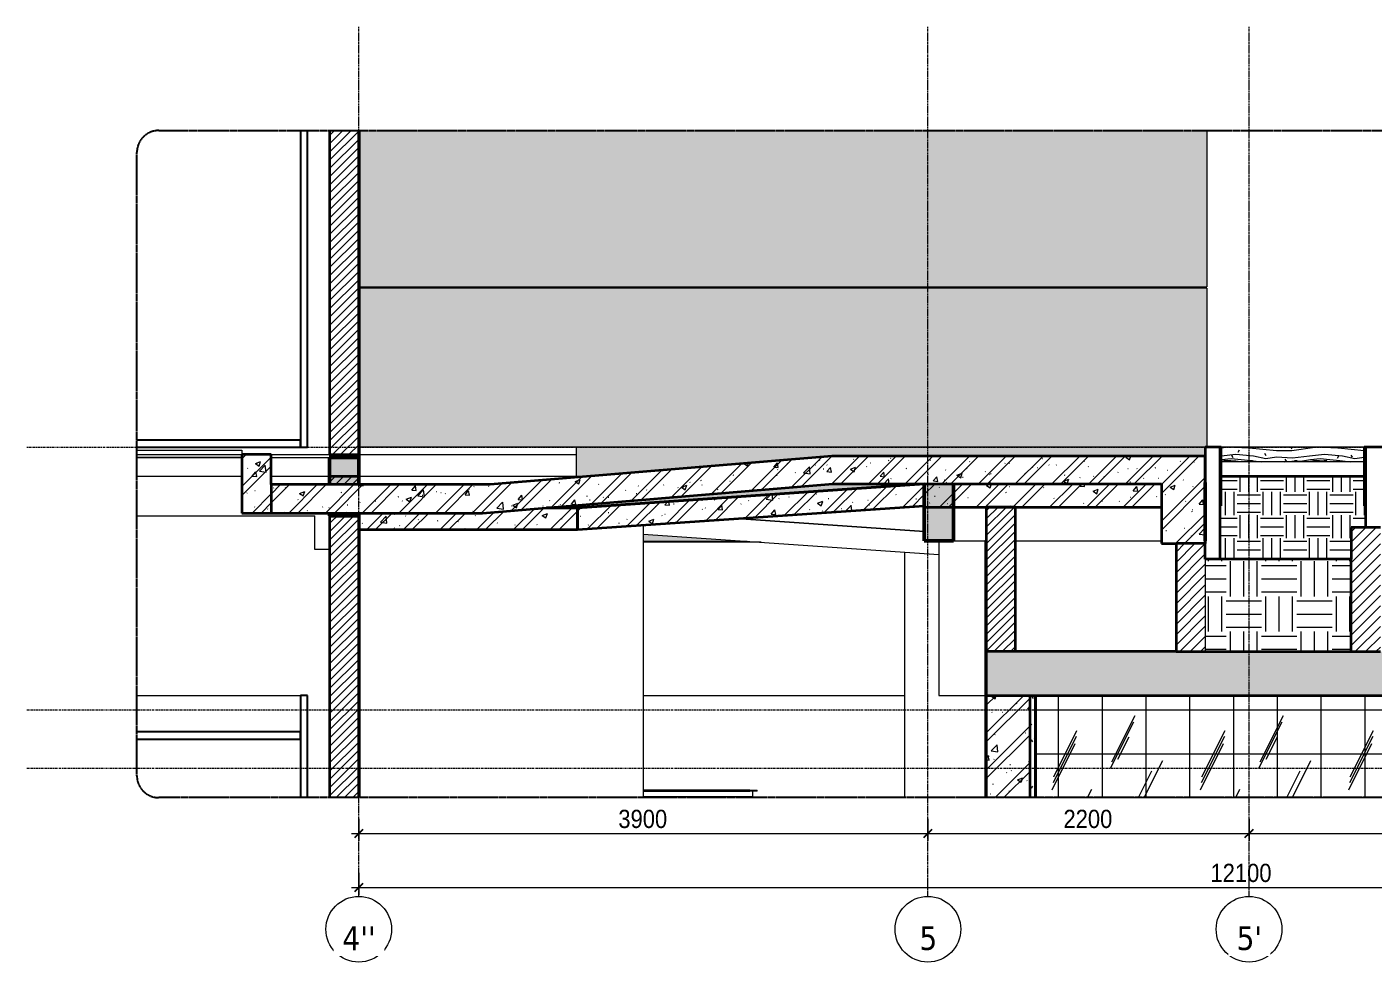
# Model space of a CAD drawing. Header units: millimetres. Extents: x 46404 to 154333, y -1327 to 55734.
# Drawn here: x 84655 to 93879, y -1327 to 5081 of the extents above; entities that cross this region are included whole.
import ezdxf

# ---------------------------------------------------------------- set-up
doc = ezdxf.new("R2010")
doc.units = ezdxf.units.MM
for name, pattern in [('Centre', [31.75, 6.35, -4.7625, 15.875, -4.7625]), ('Grid Line', [22.225, 12.7, -3.175, 3.175, -3.175]), ('Hidden', [7.14375, 4.7625, -2.38125])]:
    doc.linetypes.add(name, pattern=pattern)
for name, color, linetype, lineweight in [('0-2', 10, 'Continuous', 5), ('A-ANNO-DIMS', 211, 'Continuous', 9), ('A-ANNO-DIMS-50', 211, 'Continuous', 9), ('A-DETL-GENF', 92, 'Continuous', 18), ('A-DETL-GENF-1', 9, 'Continuous', 18), ('A-DETL-GENF-3', 92, 'Hidden', 25), ('A-DETL-MEDM', 33, 'Continuous', 35), ('A-DETL-THIN', 151, 'Continuous', 18), ('A-DOOR', 31, 'Continuous', 18), ('A-DOOR-1', 31, 'Continuous', 25), ('A-FLOR', 192, 'Continuous', 18), ('A-FLOR-1', 250, 'Continuous', 18), ('A-FLOR-FNSH-1', 7, 'Continuous', 35), ('A-FLOR-FNSH-2', 250, 'Continuous', 18), ('A-FLOR-LEVL-2', 51, 'Centre', 9), ('A-FLOR-PATT-1', 253, 'Continuous', 18), ('A-FLOR-PATT-2', 8, 'Continuous', 18), ('A-WALL', 113, 'Continuous', 18), ('A-WALL-2', 7, 'Continuous', 35), ('A-WALL-FNSH-1', 253, 'Continuous', 18), ('A-WALL-FNSH-2', 250, 'Continuous', 18), ('A-WALL-PATT-2', 111, 'Continuous', 18), ('A-WALL-PATT-3', 10, 'Continuous', 5), ('A-WALL-PATT-4', 254, 'Continuous', 5), ('A-WALL-PATT-5', 9, 'Continuous', 18), ('E-LITE-EQPM', 33, 'Continuous', 18), ('S-BEAM-1', 254, 'Continuous', 5), ('S-BEAM-2', 250, 'Continuous', 18), ('S-BEAM-3', 50, 'Continuous', 50), ('S-GRID-1', 1, 'Grid Line', 9), ('S-GRID-IDEN', 1, 'Continuous', 9)]:
    doc.layers.add(name, color=color, linetype=linetype, lineweight=lineweight)
doc.styles.add('Tahoma_B', font='tahomabd.ttf', dxfattribs={"height": 162.5})
doc.styles.add('UTM Avo', font='', dxfattribs={"width": 0.9, "height": 125})
doc.styles.get('UTM Avo').set_extended_font_data('UTM Avo')
doc.dimstyles.new('1_Dim_chi_tiet_2_5', dxfattribs={"dimscale": 304.8, "dimtxt": 124.912619, "dimasz": 0.19685, "dimexe": 0.164042, "dimexo": 0.0625, "dimgap": 0.016404, "dimtad": 1, "dimdec": 0, "dimrnd": 5, "dimzin": 0, "dimdsep": 46, "dimtxsty": 'UTM Avo', "dimblk1": 'OBLIQUE', "dimblk2": 'OBLIQUE', "dimsah": 1, "dimcen": 0.09, "dimdle": 0.164042, "dimazin": 0, "dimtfac": 1, "dimtdec": 4, "dimtix": 1, "dimtmove": 0, "dimatfit": 3, "dimfxl": 0.328084, "dimfxlon": 1, "dimtvp": 1, "dimtolj": 1, "dimtzin": 0, "dimarcsym": 2})
pattern_1 = [(50, (54553.86, 15725), (364.368, -31.8783), [38.1, -419.1]), (355, (54553.86, 15725), (-70.486, 382.113), [30.48, -335.28]), (100.451, (54584.22, 15722.34), (293.885, 350.233), [32.38, -356.18]), (46.184, (54553.86, 15826.6), (542.158, -84.086), [57.15, -628.65]), (96.636, (54599.04, 15819.6), (474.805, 494.855), [48.57, -534.27]), (351.184, (54553.86, 15826.6), (474.81, 494.85), [45.72, -502.92]), (21, (54604.66, 15801.2), (303.2285, -204.5305), [38.1, -419.1]), (326, (54604.66, 15801.2), (123.604, 368.376), [30.48, -335.28]), (71.451, (54629.93, 15784.16), (426.834, 163.843), [32.38, -356.18]), (37.5, (54553.86, 15725), (6.1766, 169.1102), [3.353, -327.863, 3.353, -337.007, -336.55]), (37.5, (54553.86, 15725), (6.1766, 169.1102), [-671.576, 3.353, -333.197]), (7.5, (54553.86, 15725), (133.6389, 200.3615), [3.353, -190.703, 3.353, -320.243, -128.27]), (7.5, (54553.86, 15725), (133.6389, 200.3615), [-517.652, 3.353, -124.917]), (327.5, (54440.58, 15725), (271.1818, -11.4584), [3.353, -123.647, 3.353, -392.887, -525.78]), (327.5, (54440.58, 15725), (271.1818, -11.4584), [-523.24, 3.353, -522.427]), (317.5, (54389.78, 15725), (296.2585, 50.853), [3.353, -161.747, 3.353, -259.791, -373.38]), (317.5, (54389.78, 15725), (296.2585, 50.853), [-428.244, 3.353, -370.027]), (45, (54553.86, 15725), (-125.7236, 125.7236), []), (45, (54553.86, 15915.5), (-125.7236, 125.7236), [])]
pattern_2 = [(45, (92629.897, 15725), (-28.28427, 28.28427), [])]
pattern_3 = [(0, (92629.897, 15725), (203.2, 50.8), [16.764, -135.636, 16.764, -135.636, -812.8]), (0, (92629.897, 15725), (203.2, 50.8), [-304.8, 16.764, -288.036, 16.764, -135.636, -355.6]), (0, (92629.897, 15725), (203.2, 50.8), [-762, 16.764, -84.836, 16.764, -237.236]), (120, (92706.097, 15750.4), (-145.59409, 150.57636), [16.764, -135.636, 16.764, -135.636, -812.8]), (120, (92706.097, 15750.4), (-145.59409, 150.57636), [-304.8, 16.764, -288.036, 16.764, -135.636, -355.6]), (120, (92706.097, 15750.4), (-145.59409, 150.57636), [-762, 16.764, -84.836, 16.764, -237.236]), (240, (92731.497, 15852), (-57.60591, -201.37636), [16.764, -135.636, 16.764, -135.636, -812.8]), (240, (92731.497, 15852), (-57.60591, -201.37636), [-304.8, 16.764, -288.036, 16.764, -135.636, -355.6]), (240, (92731.497, 15852), (-57.60591, -201.37636), [-762, 16.764, -84.836, 16.764, -237.236])]
pattern_4 = [(50, (92629.9, 15725), (364.368, -31.8783), [38.1, -419.1]), (355, (92629.9, 15725), (-70.486, 382.113), [30.48, -335.28]), (100.451, (92660.26, 15722.34), (293.885, 350.2334), [32.38, -356.18]), (46.184, (92629.9, 15826.6), (542.158, -84.086), [57.15, -628.65]), (96.636, (92675.1, 15819.6), (474.805, 494.855), [48.57, -534.27]), (351.184, (92629.9, 15826.6), (474.81, 494.85), [45.72, -502.92]), (21, (92680.7, 15801.2), (303.2285, -204.5305), [38.1, -419.1]), (326, (92680.7, 15801.2), (123.604, 368.376), [30.48, -335.28]), (71.451, (92705.97, 15784.16), (426.834, 163.843), [32.38, -356.18]), (37.5, (92629.9, 15725), (6.1766, 169.1102), [3.353, -327.863, 3.353, -337.007, -336.55]), (37.5, (92629.9, 15725), (6.1766, 169.1102), [-671.576, 3.353, -333.197]), (7.5, (92629.9, 15725), (133.6389, 200.3615), [3.353, -190.703, 3.353, -320.243, -128.27]), (7.5, (92629.9, 15725), (133.6389, 200.3615), [-517.652, 3.353, -124.917]), (327.5, (92516.61, 15725), (271.1818, -11.4584), [3.353, -123.647, 3.353, -392.887, -525.78]), (327.5, (92516.61, 15725), (271.1818, -11.4584), [-523.24, 3.353, -522.427]), (317.5, (92465.81, 15725), (296.2585, 50.853), [3.353, -161.747, 3.353, -259.791, -373.38]), (317.5, (92465.81, 15725), (296.2585, 50.853), [-428.244, 3.353, -370.027]), (45, (92629.9, 15725), (-125.7236, 125.7236), []), (45, (92629.9, 15915.5), (-125.7236, 125.7236), [])]

# ---------------------------------------------------------------- blocks, each defined once
blk = doc.blocks.new('NCV_TKTC_KET CAU_rvt-3-TKCS_RAMP NKT 1 - MẶT CẮT 1')
at = {"layer": 'A-FLOR-PATT-1'}
h = blk.add_hatch(dxfattribs=at)
h.set_pattern_fill('FP_8', color=256, style=0, pattern_type=2)
h.set_pattern_definition(pattern_1)
h.paths.add_polyline_path([(50352.5, 1636.5), (52727.6, 1800), (52727.6, 1950), (50352.5, 1786.5), (50352.5, 1750)])
h = blk.add_hatch(dxfattribs=at)
h.set_pattern_fill('FP_8', color=256, style=0, pattern_type=2)
h.set_pattern_definition(pattern_1)
h.paths.add_polyline_path([(50352.5, 1636.5), (52727.6, 1800), (52727.6, 1950), (50352.5, 1786.5), (50352.5, 1750)])
h = blk.add_hatch(dxfattribs=at)
h.set_pattern_fill('FP_8', color=256, style=0, pattern_type=2)
h.set_pattern_definition(pattern_1)
h.paths.add_polyline_path([(54352.6, 1790), (54352.6, 1950), (52727.6, 1950), (52727.6, 1790), (54273.3, 1790)])
h.paths.add_polyline_path([(54652.6, 1790), (54652.6, 1790), (54652.6, 1950)])
h = blk.add_hatch(dxfattribs=at)
h.set_pattern_fill('FP_8', color=256, style=0, pattern_type=2)
h.set_pattern_definition(pattern_1)
h.paths.add_polyline_path([(54352.6, 1790), (54352.6, 1950), (52727.6, 1950), (52727.6, 1790), (54273.3, 1790)])
h.paths.add_polyline_path([(54652.6, 1790), (54652.6, 1790), (54652.6, 1950)])
h = blk.add_hatch(dxfattribs=at)
h.set_pattern_fill('FP_8', color=256, style=0, pattern_type=2)
h.set_pattern_definition(pattern_1)
h.paths.add_polyline_path([(48852.5, 1636.5), (50352.5, 1636.5), (50352.5, 1786.5), (50139.9, 1786.5), (49701.7, 1750), (48852.5, 1750)])
h = blk.add_hatch(dxfattribs=at)
h.set_pattern_fill('FP_8', color=256, style=0, pattern_type=2)
h.set_pattern_definition(pattern_1)
h.paths.add_polyline_path([(48852.5, 1636.5), (50352.5, 1636.5), (50352.5, 1786.5), (50139.9, 1786.5), (49701.7, 1750), (48852.5, 1750)])
h = blk.add_hatch(dxfattribs=at)
h.set_pattern_fill('FP_8', color=256, style=0, pattern_type=2)
h.set_pattern_definition(pattern_1)
h.paths.add_polyline_path([(57252.6, 1020.1), (57255.1, 1020.1), (59152.5, 1178.3), (59152.5, 1180.8), (57252.6, 1050)])
h = blk.add_hatch(dxfattribs=at)
h.set_pattern_fill('FP_8', color=256, style=0, pattern_type=2)
h.set_pattern_definition(pattern_1)
h.paths.add_polyline_path([(57252.6, 1020.1), (57255.1, 1020.1), (59152.5, 1178.3), (59152.5, 1180.8), (57252.6, 1050)])
h = blk.add_hatch(dxfattribs=at)
h.set_pattern_fill('FP_8', color=256, style=0, pattern_type=2)
h.set_pattern_definition(pattern_1)
h.paths.add_polyline_path([(59152.5, 1178.2), (59160, 1178.3), (60452.5, 1178.3), (60452.5, 1180.8), (59152.5, 1180.8), (59152.5, 1178.3)])
h = blk.add_hatch(dxfattribs=at)
h.set_pattern_fill('FP_8', color=256, style=0, pattern_type=2)
h.set_pattern_definition(pattern_1)
h.paths.add_polyline_path([(59152.5, 1178.2), (59160, 1178.3), (60452.5, 1178.3), (60452.5, 1180.8), (59152.5, 1180.8), (59152.5, 1178.3)])
at = {"layer": 'S-BEAM-1'}
h = blk.add_hatch(color=256, dxfattribs=at)
h.paths.add_polyline_path([(48652.6, 1730), (48852.6, 1730), (48852.6, 1750), (48652.6, 1750)])
h.paths.add_polyline_path([(48852.6, 1945), (48852.6, 2130), (48652.6, 2130), (48652.6, 1945)])
blk.add_hatch(color=256, dxfattribs=at).paths.add_polyline_path([(52927.6, 1560), (52927.6, 1950), (52727.6, 1950), (52727.6, 1560)])
at = {"layer": 'A-FLOR-1'}
for p, q in [((48652.6, 2150), (48652.6, 2130)), ((48862.5, 2150), (50342.5, 2150)), ((52727.6, 1623), (51442.1, 1711.5)), ((50802.6, 1605.5), (52827.6, 1466.1))]:
    blk.add_line(p, q, dxfattribs=at)
at = {"layer": 'A-FLOR-FNSH-1'}
for p, q in [((52727.6, 1950), (50352.5, 1786.5)), ((52727.6, 1950), (52727.6, 1790)), ((52727.6, 1800), (52727.6, 1950)), ((54652.6, 1790), (54652.6, 1960)), ((50352.5, 1786.5), (50139.9, 1786.5)), ((50352.5, 1636.5), (52727.6, 1800)), ((50352.5, 1786.5), (50352.5, 1636.5)), ((50352.5, 1636.5), (50352.5, 1786.5)), ((52727.6, 1790), (54352.6, 1790)), ((48852.5, 1750), (48852.5, 1636.5)), ((48852.5, 1636.5), (50352.5, 1636.5)), ((59152.5, 1180.8), (57252.6, 1050)), ((59152.5, 1178.2), (59152.5, 1180.8)), ((60452.5, 1180.8), (59152.5, 1180.8)), ((59152.5, 1180.8), (59152.5, 1178.2)), ((60452.5, 1178.3), (60452.5, 1180.8)), ((57252.6, 1050), (57252.6, 1020.1))]:
    blk.add_line(p, q, dxfattribs=at)
at = {"layer": 'S-BEAM-2'}
for p, q in [((47332.6, 2130), (48052.6, 2130)), ((48252.6, 2130), (48652.6, 2130)), ((48652.6, 2100), (48652.6, 2130)), ((48652.6, 2000), (48652.6, 2100)), ((47332.6, 1730), (48552.6, 1730)), ((48552.6, 1500), (48552.6, 1730)), ((48652.6, 1500), (48552.6, 1500)), ((52927.6, 1560), (53142.6, 1560)), ((53352.6, 1560), (54352.6, 1560))]:
    blk.add_line(p, q, dxfattribs=at)
at = {"layer": 'S-BEAM-3'}
for p, q in [((48852.6, 2130), (48652.6, 2130)), ((48652.6, 2130), (48652.6, 1945)), ((48852.6, 1945), (48852.6, 2130)), ((52727.6, 1950), (52727.6, 1560)), ((52927.6, 1560), (52927.6, 1950)), ((54652.6, 1560), (54652.6, 1960)), ((48652.6, 1750), (48652.6, 1730)), ((48652.6, 1730), (48852.6, 1730)), ((48852.6, 1730), (48852.6, 1750)), ((52727.6, 1560), (52927.6, 1560))]:
    blk.add_line(p, q, dxfattribs=at)
blk = doc.blocks.new('Thang may HIEN - Dài x Rộng - 2000x2000-2402764-TKCS_RAMP NKT 1 - MẶT CẮT 1')
at = {"layer": 'A-DOOR'}
blk.add_line((47332.6, 500), (48452.6, 500), dxfattribs=at)
at = {"layer": 'A-DOOR-1'}
for p, q in [((48502.6, 500), (48452.6, 500)), ((48452.6, 500), (48452.6, -200)), ((48502.6, -200), (48502.6, 500)), ((48452.6, 250), (47332.6, 250)), ((47332.6, 200), (48452.6, 200)), ((48452.6, 200), (48452.6, 250))]:
    blk.add_line(p, q, dxfattribs=at)
blk = doc.blocks.new('Thang may HIEN - Dài x Rộng - 2000x2000-V30-TKCS_RAMP NKT 1 - MẶT CẮT 1')
at = {"layer": 'A-DOOR-1'}
for p, q in [((48452.6, 4370.8), (48452.6, 2200)), ((48502.6, 2200), (48502.6, 4370.8)), ((48452.6, 2250), (47332.6, 2250)), ((48452.6, 2200), (48452.6, 2250)), ((47332.6, 2200), (48452.6, 2200)), ((48452.6, 2200), (48502.6, 2200))]:
    blk.add_line(p, q, dxfattribs=at)
blk = doc.blocks.new('DEN LED BATTEN 1_2 40W - LC_02-ĐÈN LED BATTEN 1_2m_ P_40W_ ÁNH SÁNG TRẮNG 6000K_ LOẠI CHỐNG ẨM IP65_ LẮP ĐẶT NỔI_TREO TY-4601686-TKCS_RAMP NKT 1 - MẶT CẮT 1')
at = {"layer": 'E-LITE-EQPM'}
for p, q in [((51532.635618, -150), (50802.564287, -150)), ((50802.564287, -156.35), (51532.635618, -156.35)), ((51532.635618, -150), (51582.635618, -150)), ((51582.635618, -156.35), (51532.635618, -156.35)), ((51552.635618, -194.45), (51552.635618, -156.35)), ((51582.635618, -156.35), (51582.635618, -150)), ((51502.635618, -194.45), (50802.564287, -194.45)), ((51552.635618, -194.45), (51502.635618, -194.45))]:
    blk.add_line(p, q, dxfattribs=at)
blk = doc.blocks.new('BORDER VIEW - BORDER VIEW-2376637-TKCS_RAMP NKT 1 - MẶT CẮT 1')
at = {"layer": 'A-DETL-GENF-3'}
for p, q in [((47482.6, 4370.8), (61039.1, 4370.8)), ((47332.6, -50), (47332.6, 4220.8)), ((61189.1, 4220.8), (61189.1, -50)), ((61039.1, -200), (47482.6, -200))]:
    blk.add_line(p, q, dxfattribs=at)
for centre, start, end in [((47482.6, 4220.8), 90, 180), ((61039.1, 4220.8), 0, 90), ((47482.6, -50), 180, 270), ((61039.1, -50), 270, 0)]:
    blk.add_arc(centre, 150, start, end, dxfattribs=at)
blk = doc.blocks.new('Grid - M_Grid Head - Circle-353313-TKCS_RAMP NKT 1 - MẶT CẮT 1')
at = {"layer": 'S-GRID-IDEN'}
blk.add_circle((52752.6, -1102.1), 225, dxfattribs=at)
blk = doc.blocks.new('DIMBLOCK10-TKCS_RAMP NKT 1 - MẶT CẮT 1')
at = {"layer": 'A-ANNO-DIMS-50'}
for p, q in [((86928.6, -345.9), (86928.6, -495.9)), ((86928.6, -445.9), (86928.6, -345.9)), ((90828.6, -345.9), (90828.6, -495.9)), ((90828.6, -445.9), (90828.6, -345.9)), ((86878.6, -445.9), (90828.6, -445.9))]:
    blk.add_line(p, q, dxfattribs=at)
at = {"layer": 'A-ANNO-DIMS-50', "lineweight": 25}
for p, q in [((86928.6, -445.9), (86898.6, -475.9)), ((86928.6, -445.9), (86958.6, -415.9)), ((90828.6, -445.9), (90798.6, -475.9)), ((90828.6, -445.9), (90858.6, -415.9))]:
    blk.add_line(p, q, dxfattribs=at)
at = {"layer": 'A-ANNO-DIMS-50', "color": 0, "insert": (88707.4, -283.5), "char_height": 125, "width": 410.824, "attachment_point": 1, "line_spacing_factor": 1.110334, "style": 'UTM Avo'}
blk.add_mtext('3900', dxfattribs=at)
blk = doc.blocks.new('_Oblique')
at = {"color": 0, "linetype": 'ByBlock', "lineweight": -2}
blk.add_line((-0.5, -0.5), (0.5, 0.5), dxfattribs=at)
blk = doc.blocks.new('DIMBLOCK11-TKCS_RAMP NKT 1 - MẶT CẮT 1')
at = {"layer": 'A-ANNO-DIMS-50'}
for p, q in [((90828.6, -345.9), (90828.6, -495.9)), ((90828.6, -445.9), (90828.6, -345.9)), ((93028.6, -345.9), (93028.6, -495.9)), ((93028.6, -445.9), (93028.6, -345.9)), ((90828.6, -445.9), (93028.6, -445.9))]:
    blk.add_line(p, q, dxfattribs=at)
at = {"layer": 'A-ANNO-DIMS-50', "lineweight": 25}
for p, q in [((90828.6, -445.9), (90798.6, -475.9)), ((90828.6, -445.9), (90858.6, -415.9)), ((93028.6, -445.9), (92998.6, -475.9)), ((93028.6, -445.9), (93058.6, -415.9))]:
    blk.add_line(p, q, dxfattribs=at)
at = {"layer": 'A-ANNO-DIMS-50', "color": 0, "insert": (91757.4, -283.5), "char_height": 125, "width": 410.824, "attachment_point": 1, "line_spacing_factor": 1.110334, "style": 'UTM Avo'}
blk.add_mtext('2200', dxfattribs=at)
blk = doc.blocks.new('DIMBLOCK12-TKCS_RAMP NKT 1 - MẶT CẮT 1')
at = {"layer": 'A-ANNO-DIMS-50'}
for p, q in [((93028.6, -345.9), (93028.6, -495.9)), ((93028.6, -445.9), (93028.6, -345.9)), ((99028.6, -345.9), (99028.6, -495.9)), ((99028.6, -445.9), (99028.6, -345.9)), ((93028.6, -445.9), (99078.6, -445.9))]:
    blk.add_line(p, q, dxfattribs=at)
at = {"layer": 'A-ANNO-DIMS-50', "lineweight": 25}
for p, q in [((93028.6, -445.9), (92998.6, -475.9)), ((93028.6, -445.9), (93058.6, -415.9)), ((99028.6, -445.9), (98998.6, -475.9)), ((99028.6, -445.9), (99058.6, -415.9))]:
    blk.add_line(p, q, dxfattribs=at)
at = {"layer": 'A-ANNO-DIMS-50', "color": 0, "insert": (95857.4, -283.5), "char_height": 125, "width": 410.824, "attachment_point": 1, "line_spacing_factor": 1.110334, "style": 'UTM Avo'}
blk.add_mtext('6000', dxfattribs=at)
blk = doc.blocks.new('DIMBLOCK13-TKCS_RAMP NKT 1 - MẶT CẮT 1')
at = {"layer": 'A-ANNO-DIMS-50'}
for p, q in [((86928.6, -715.9), (86928.6, -865.9)), ((86928.6, -815.9), (86928.6, -715.9)), ((99028.6, -715.9), (99028.6, -865.9)), ((99028.6, -815.9), (99028.6, -715.9)), ((86878.6, -815.9), (99078.6, -815.9))]:
    blk.add_line(p, q, dxfattribs=at)
at = {"layer": 'A-ANNO-DIMS-50', "lineweight": 25}
for p, q in [((86928.6, -815.9), (86898.6, -845.9)), ((86928.6, -815.9), (86958.6, -785.9)), ((99028.6, -815.9), (98998.6, -845.9)), ((99028.6, -815.9), (99058.6, -785.9))]:
    blk.add_line(p, q, dxfattribs=at)
at = {"layer": 'A-ANNO-DIMS-50', "color": 0, "insert": (92764.6, -653.5), "char_height": 125, "width": 513.53, "attachment_point": 1, "line_spacing_factor": 1.110334, "style": 'UTM Avo'}
blk.add_mtext('12100', dxfattribs=at)

msp = doc.modelspace()

# ---------------------------------------------------------------- hatches: boundary and pattern name
at = {"layer": 'A-DETL-GENF-1'}
h = msp.add_hatch(dxfattribs=at)
h.set_pattern_fill('FP_8', color=256, style=0, pattern_type=2)
h.set_pattern_definition(pattern_4)
h.paths.add_polyline_path([(91228.7, -200), (91528.7, -200), (91528.7, 500), (91228.7, 500)])
h.paths.add_polyline_path([(86128.7, 1750), (86328.5, 1750), (86328.7, 2150), (86128.7, 2150), (86128.7, 2138.4)])
h = msp.add_hatch(dxfattribs=at)
h.set_pattern_fill('FP_8', color=256, style=0, pattern_type=2)
h.set_pattern_definition(pattern_4)
h.paths.add_polyline_path([(92728.6, 1540), (92728.6, 2140), (90169.8, 2140), (87829.8, 1945), (86328.5, 1945), (86328.5, 1750), (87777.8, 1750), (90177.8, 1950), (92428.6, 1950), (92428.6, 1540), (92528.6, 1540)])
h = msp.add_hatch(dxfattribs=at)
h.set_pattern_fill('FP_18', color=256, style=0, pattern_type=2)
h.set_pattern_definition([(45, (92629.897, 15725), (-35.35534, 35.35534), [])])
h.paths.add_polyline_path([(93928.7, 800), (93928.7, 1650), (93728.6, 1650), (93728.6, 800)])
h.paths.add_polyline_path([(92728.7, 800), (92728.7, 1540), (92528.6, 1540), (92528.6, 800)])
h = msp.add_hatch(dxfattribs=at)
h.set_pattern_fill('FP_19', color=256, style=0, pattern_type=2)
h.set_pattern_definition([(0, (92629.9, 15725), (241.935, 241.935), [241.935, -241.935]), (0, (92629.9, 15815.73), (241.935, 241.935), [241.935, -241.935]), (0, (92629.9, 15906.45), (241.935, 241.935), [241.935, -241.935]), (90, (92660.14, 15936.7), (-241.935, 241.935), [241.935, -241.935]), (90, (92750.86, 15936.7), (-241.935, 241.935), [241.935, -241.935]), (90, (92841.6, 15936.7), (-241.935, 241.935), [241.935, -241.935])])
h.paths.add_polyline_path([(92728.7, 800), (93728.6, 800), (93728.6, 1432.8), (92728.7, 1432.8), (92728.7, 948.6)])
h = msp.add_hatch(dxfattribs=at)
h.set_pattern_fill('FP_8', color=256, style=0, pattern_type=2)
h.set_pattern_definition(pattern_4)
h.paths.add_polyline_path([(91228.7, 500), (99265.2, 500), (99265.2, 800), (91228.7, 800)])
at = {"layer": 'A-FLOR-PATT-2'}
h = msp.add_hatch(dxfattribs=at)
h.set_pattern_fill('FP_10', color=256, style=0, pattern_type=2)
h.set_pattern_definition(pattern_3)
h.paths.add_polyline_path([(95328.6, 1050), (97228.5, 1180.8), (98528.5, 1180.8), (98528.5, 1230.8), (97228.5, 1230.8), (95328.6, 1100)])
h.paths.add_polyline_path([(88428.5, 1786.5), (90803.6, 1950), (90177.8, 1950), (88215.9, 1786.5)])
h = msp.add_hatch(dxfattribs=at)
h.set_pattern_fill('FP_13', color=256, style=0, pattern_type=2)
h.set_pattern_definition([(0, (92629.9, 15725), (158.75, 158.75), [158.75, -158.75]), (0, (92629.9, 15784.53), (158.75, 158.75), [158.75, -158.75]), (0, (92629.9, 15844.06), (158.75, 158.75), [158.75, -158.75]), (90, (92649.74, 15863.9), (-158.75, 158.75), [158.75, -158.75]), (90, (92709.27, 15863.9), (-158.75, 158.75), [158.75, -158.75]), (90, (92768.8, 15863.9), (-158.75, 158.75), [158.75, -158.75])])
h.paths.add_polyline_path([(93225.2, 1432.8), (93728.6, 1432.8), (93728.6, 1650), (93828.7, 1650), (93828.7, 2000), (92828.7, 2000), (92828.7, 1432.8)])
at = {"layer": 'A-WALL-PATT-2'}
h = msp.add_hatch(dxfattribs=at)
h.set_pattern_fill('FP_9', color=256, style=0, pattern_type=2)
h.set_pattern_definition(pattern_2)
h.paths.add_polyline_path([(86928.5, 2150), (86928.5, 4370.8), (86728.5, 4370.8), (86728.5, 2150)])
h = msp.add_hatch(dxfattribs=at)
h.set_pattern_fill('FP_10', color=256, style=0, pattern_type=2)
h.set_pattern_definition(pattern_3)
h.paths.add_polyline_path([(92838.7, 1800), (92838.7, 2200), (92828.7, 2200), (92828.7, 1800)])
h = msp.add_hatch(dxfattribs=at)
h.set_pattern_fill('FP_10', color=256, style=0, pattern_type=2)
h.set_pattern_definition(pattern_3)
h.paths.add_polyline_path([(93828.7, 1800), (93828.7, 2200), (93818.7, 2200), (93818.7, 1800)])
h = msp.add_hatch(dxfattribs=at)
h.set_pattern_fill('FP_9', color=256, style=0, pattern_type=2)
h.set_pattern_definition(pattern_2)
h.paths.add_polyline_path([(86728.6, -200), (86928.6, -200), (86928.6, 1750), (86728.6, 1750)])
h.paths.add_polyline_path([(86928.6, 1945), (86928.6, 2000), (86728.6, 2000), (86728.6, 1945)])
h = msp.add_hatch(dxfattribs=at)
h.set_pattern_fill('FP_9', color=256, style=0, pattern_type=2)
h.set_pattern_definition(pattern_2)
h.paths.add_polyline_path([(91428.7, 800), (91428.7, 1790), (91228.7, 1790), (91228.7, 800)])
h = msp.add_hatch(dxfattribs=at)
h.set_pattern_fill('FP_10', color=256, style=0, pattern_type=2)
h.set_pattern_definition(pattern_3)
h.paths.add_polyline_path([(91528.7, -200), (91558.7, -200), (91558.7, 500), (91528.7, 500)])
at = {"layer": 'A-WALL-PATT-3'}
h = msp.add_hatch(color=256, dxfattribs=at)
h.paths.add_polyline_path([(88846.1, 2200), (92728.7, 2200), (92728.7, 3290), (86938.5, 3290), (86938.5, 2200), (88428.5, 2200)])
h.paths.add_polyline_path([(92349.3, 3300), (92728.7, 3300), (92728.7, 4370.8), (86938.5, 4370.8), (86938.5, 3300), (88846.1, 3300)])
h = msp.add_hatch(color=256, dxfattribs=at)
h.paths.add_polyline_path([(92738.7, 2200), (92738.7, 3290), (92728.7, 3290), (92728.7, 2200)])
h.paths.add_polyline_path([(92738.7, 3300), (92738.7, 4370.8), (92728.7, 4370.8), (92728.7, 3300)])
for points in [[(86934.5, 3290), (86938.5, 3290), (86938.5, 3300), (86934.5, 3300)], [(86938.5, 3290), (92728.7, 3290), (92728.7, 3300), (86938.5, 3300)], [(92728.7, 3290), (92734.7, 3290), (92734.7, 3300), (92728.7, 3300)], [(88878.6, 1556.5), (89590.5, 1556.5), (88878.6, 1605.5)]]:
    msp.add_hatch(color=256, dxfattribs=at).paths.add_polyline_path(points)
at = {"layer": 'A-WALL-PATT-4'}
msp.add_hatch(color=256, dxfattribs=at).paths.add_polyline_path([(88489.8, 2000), (90169.8, 2140), (92728.6, 2140), (92728.6, 2200), (88418.5, 2200), (88418.5, 2000), (88428.5, 2000)])
at = {"layer": 'A-WALL-PATT-5'}
h = msp.add_hatch(dxfattribs=at)
h.set_pattern_fill('FP_16', color=256, style=0, pattern_type=2)
h.set_pattern_definition([(0, (92629.9, 15725), (406.4, 101.6), [16.764, -288.036, 16.764, -288.036, -1625.6]), (0, (92629.9, 15725), (406.4, 101.6), [-609.6, 16.764, -592.836, 16.764, -288.036, -711.2]), (0, (92629.9, 15725), (406.4, 101.6), [-1524, 16.764, -186.436, 16.764, -491.236]), (120, (92782.3, 15775.8), (-291.1882, 301.1527), [16.764, -288.036, 16.764, -288.036, -1625.6]), (120, (92782.3, 15775.8), (-291.1882, 301.1527), [-609.6, 16.764, -592.836, 16.764, -288.036, -711.2]), (120, (92782.3, 15775.8), (-291.1882, 301.1527), [-1524, 16.764, -186.436, 16.764, -491.236]), (240, (92833.1, 15979), (-115.2118, -402.7527), [16.764, -288.036, 16.764, -288.036, -1625.6]), (240, (92833.1, 15979), (-115.2118, -402.7527), [-609.6, 16.764, -592.836, 16.764, -288.036, -711.2]), (240, (92833.1, 15979), (-115.2118, -402.7527), [-1524, 16.764, -186.436, 16.764, -491.236])])
h.paths.add_polyline_path([(92838.7, 2100), (93818.7, 2100), (93818.7, 2200), (92838.7, 2200), (92838.7, 2138.4)])
h = msp.add_hatch(dxfattribs=at)
h.set_pattern_fill('FP_17', color=256, style=0, pattern_type=2)
h.set_pattern_definition([(349.695, (94012.65, 869.39), (3657.5982, -609.61), [68.155, -6747.38]), (0, (94079.7, 857.2), (609.6, 609.6), [67.06, -542.54]), (18.435, (94146.76, 857.2), (1219.2, 609.602), [57.83, -1869.89]), (172.875, (94201.625, 875.49), (4267.1994, -609.599), [49.15, -4865.604]), (174.806, (94152.857, 881.584), (6096.004, -609.5547), [67.333, -6665.92]), (194.036, (94085.8, 887.68), (-1828.802, -609.592), [75.4, -2438.04]), (9.462, (94061.42, 869.39), (3048.005, 609.5835), [37.08, -3670.97]), (353.66, (94097.99, 875.49), (-4876.8008, 609.5835), [55.2, -5464.96]), (185.711, (94152.857, 869.39), (-5486.3951, -609.6394), [61.264, -6065.14]), (168.69, (94091.9, 863.3), (2438.4, -609.603), [31.084, -3077.28]), (354.806, (93957.785, 863.296), (-6096.004, 609.5547), [67.333, -6665.92]), (348.69, (94024.84, 857.2), (-2438.4, 609.603), [62.17, -3046.194]), (0, (94085.8, 845), (609.6, 609.6), [73.15, -536.45]), (20.556, (94158.95, 845.01), (3048, 1219.197), [52.084, -5156.34]), (3.814, (94207.72, 863.296), (8534.40115, 609.5889), [91.643, -9072.654]), (354.806, (94299.16, 869.39), (-6096.004, 609.5547), [67.333, -6665.92]), (0, (94366.2, 863.3), (609.6, 609.6), [67.06, -542.54]), (5.194, (93823.673, 863.296), (6096.004, 609.5547), [67.333, -6665.92]), (354.806, (93890.73, 869.39), (-6096.004, 609.5547), [67.333, -6665.92]), (0, (93823.7, 875.5), (609.6, 609.6), [36.58, -573.02]), (5.194, (93860.25, 875.49), (6096.004, 609.5547), [67.333, -6665.92]), (0, (93927.3, 881.6), (609.6, 609.6), [60.96, -548.64]), (10.305, (93988.265, 881.584), (-3657.5982, -609.61), [68.155, -6747.38]), (5.194, (94055.32, 893.776), (6096.004, 609.5547), [67.333, -6665.92]), (354.806, (94122.377, 899.87), (-6096.004, 609.5547), [67.333, -6665.92]), (354.806, (94189.433, 893.776), (-6096.004, 609.5547), [67.333, -6665.92]), (351.87, (94256.49, 887.68), (-3657.6004, 609.593), [86.21, -4224.31]), (0, (94341.83, 875.5), (609.6, 609.6), [91.44, -518.16]), (347.471, (94317.45, 509.73), (3047.9989, -609.6108), [56.2, -5564.033]), (354.289, (94372.31, 497.536), (-5486.3951, 609.6394), [61.264, -6065.14]), (8.13, (94317.45, 509.73), (3657.6004, 609.593), [43.105, -4267.42]), (9.462, (94360.12, 515.82), (3048.005, 609.5835), [74.16, -3633.89]), (0, (93823.7, 528), (609.6, 609.6), [73.15, -536.45]), (350.538, (93896.82, 528.02), (-3048.005, 609.5835), [37.08, -3670.97]), (201.801, (93933.4, 521.92), (1828.8045, 609.587), [32.83, -3249.97]), (192.995, (93902.92, 509.73), (5486.3931, 1219.2375), [81.33, -8051.747]), (352.875, (94384.505, 509.73), (-4267.1994, 609.599), [49.15, -4865.604]), (7.125, (94384.505, 509.73), (4267.1994, 609.599), [49.15, -4865.604]), (0, (93823.7, 515.8), (609.6, 609.6), [48.77, -560.83]), (194.036, (93872.44, 515.82), (-1828.802, -609.592), [50.27, -2463.18]), (356.633, (93957.785, 534.112), (-9753.5944, 609.6919), [103.81, -10277.302]), (357.709, (94061.417, 528.016), (-14630.39665, 609.6991), [152.522, -15099.665]), (3.18, (94213.817, 521.92), (10363.1983, 609.6312), [109.897, -10879.823]), (9.462, (94323.54, 528.02), (3048.005, 609.5835), [111.24, -3596.81]), (10.305, (93823.673, 473.15), (-3657.5982, -609.61), [68.155, -6747.38]), (15.945, (93890.73, 485.34), (-2438.4042, -609.583), [88.76, -4349.196]), (0, (93976.1, 509.7), (609.6, 609.6), [79.25, -530.35]), (351.87, (94055.32, 509.73), (-3657.6004, 609.593), [86.21, -4224.31]), (3.576, (94140.665, 497.536), (9144.00297, 609.5468), [97.726, -9674.906]), (351.254, (94238.2, 503.63), (4267.201, -609.5878), [80.18, -7937.856]), (345.964, (94317.45, 491.44), (-1828.802, 609.592), [75.4, -2438.04]), (0, (94390.6, 473.15), (609.6, 609.6), [42.67, -566.93]), (174.806, (93957.785, 534.11), (6096.004, -609.5547), [134.665, -6598.587]), (355.236, (93823.673, 570.69), (-6705.5965, 609.6414), [146.81, -7193.745]), (0, (93970, 558.5), (609.6, 609.6), [140.21, -469.39]), (4.086, (94110.185, 558.496), (7924.795, 609.6527), [171.123, -8385.02]), (0, (94280.9, 570.7), (609.6, 609.6), [152.4, -457.2]), (7.125, (93823.67, 442.67), (4267.1994, 609.599), [147.443, -4767.31]), (6.34, (93969.98, 460.96), (4876.8008, 609.5835), [110.403, -5409.76]), (357.51, (94079.705, 473.152), (-13411.19697, 609.7044), [140.34, -13893.706]), (353.48, (94219.913, 467.056), (-15849.59217, 1828.85517), [214.749, -21260.135]), (3.013, (93823.673, 838.912), (10972.79715, 609.6408), [115.984, -11482.446]), (351.87, (93939.5, 845.01), (-3657.6004, 609.593), [129.316, -4181.21]), (357.614, (94067.513, 826.72), (-14020.79943, 609.6137), [146.43, -14496.664]), (10.62, (94213.817, 820.624), (-6705.59246, -1219.2397), [99.236, -9824.334]), (0, (94311.35, 838.9), (609.6, 609.6), [121.92, -487.68]), (356.82, (93823.673, 912.064), (-10363.1983, 609.6312), [109.897, -10879.823]), (6.009, (93933.4, 905.968), (-6095.999, -609.5992), [116.464, -11529.93]), (6.71, (94049.225, 918.16), (-5486.39734, -609.6157), [104.346, -10330.325]), (354.289, (94152.857, 930.35), (-5486.3951, 609.6394), [122.53, -6003.877]), (347.905, (94274.777, 918.16), (-5486.3949, 1219.22295), [87.28, -8640.862]), (9.462, (94360.12, 899.87), (3048.005, 609.5835), [74.16, -3633.89]), (3.814, (93823.673, 796.24), (8534.4012, 609.5889), [91.643, -9072.654]), (347.196, (93915.113, 802.336), (-7924.80896, 1828.76326), [137.532, -13615.67]), (0, (94049.2, 771.86), (609.6, 609.6), [152.4, -457.2]), (5.44, (94201.625, 771.856), (-6705.6025, -609.56085), [128.595, -12730.932]), (6.71, (94329.64, 784.048), (-5486.39734, -609.61573), [104.346, -10330.325]), (0, (93823.7, 954.74), (609.6, 609.6), [103.63, -505.97]), (8.13, (93927.305, 954.74), (3657.6004, 609.593), [172.42, -4138.1]), (357.614, (94097.993, 979.12), (-14020.79943, 609.6137), [146.43, -14496.664]), (354.472, (94244.297, 973.024), (12801.59101, -1219.3029), [189.859, -18796.025]), (6.843, (93823.673, 400), (-10363.19504, -1219.24128), [153.494, -15195.842]), (0, (93976.1, 418.3), (609.6, 609.6), [170.69, -438.91]), (356.348, (94146.761, 418.288), (-18897.60496, 1219.126665), [287.095, -28422.422]), (0, (93823.7, 613.36), (609.6, 609.6), [146.3, -463.3]), (4.764, (93969.977, 613.36), (6705.5965, 609.6414), [146.81, -7193.745]), (358.152, (94116.28, 625.552), (-18287.99624, 609.72412), [189.074, -18718.355]), (357.274, (94305.257, 619.456), (-12192.00424, 609.53415), [128.16, -12687.945]), (354.806, (93823.673, 710.896), (-6096.004, 609.5547), [134.665, -6598.587]), (0, (93957.8, 698.7), (609.6, 609.6), [195.07, -414.53]), (1.909, (94152.857, 698.704), (17678.40105, 609.55323), [182.982, -18115.176]), (3.576, (94335.737, 704.8), (9144.00297, 609.5468), [97.726, -9674.906])])
h.paths.add_polyline_path([(92838.7, 2100), (93818.7, 2100), (93818.7, 2200), (92838.7, 2200), (92838.7, 2138.4)])
h = msp.add_hatch(dxfattribs=at)
h.set_pattern_fill('FP_14', color=256, style=0, pattern_type=2)
h.set_pattern_definition([(63.435, (93823.4, 15794.56), (-0.0009, 1016), [354.975, -1916.87]), (63.435, (92807.4, 15794.56), (-0.0009, 1016), [354.975, -1916.87]), (63.435, (94309.77, 15990.84), (-0.0009, 1016), [354.975, -1916.87]), (63.435, (93293.77, 15990.84), (-0.0009, 1016), [354.975, -1916.87]), (63.435, (94236.16, 15921.56), (-0.0009, 1016), [354.975, -1916.87]), (63.435, (93220.16, 15921.56), (-0.0009, 1016), [354.975, -1916.87]), (63.435, (94161.1, 16318.4), (-0.0009, 1016), [172.535, -2099.31]), (63.435, (93145.1, 16318.4), (-0.0009, 1016), [172.535, -2099.31]), (63.435, (94112.04, 16256.97), (-0.0009, 1016), [354.975, -1916.87]), (63.435, (93096.04, 16256.97), (-0.0009, 1016), [354.975, -1916.87]), (63.435, (94120.7, 16301.06), (-0.0009, 1016), [354.975, -1916.87]), (63.435, (93104.7, 16301.06), (-0.0009, 1016), [354.975, -1916.87]), (63.435, (93710.8, 16107.63), (-0.0009, 1016), [354.975, -1916.87]), (63.435, (92694.8, 16107.63), (-0.0009, 1016), [354.975, -1916.87]), (63.435, (93719.46, 16159.6), (-0.0009, 1016), [354.975, -1916.87]), (63.435, (92703.46, 16159.6), (-0.0009, 1016), [354.975, -1916.87]), (63.435, (93721.8, 16197.06), (-0.0009, 1016), [354.975, -1916.87]), (63.435, (92705.8, 16197.06), (-0.0009, 1016), [354.975, -1916.87])])
h.paths.add_polyline_path([(98838.6, -200), (99115.2, -200), (99154, -194.9), (99190.2, -179.9), (99203.6, -169.6), (99203.6, 500), (91568.7, 500), (91568.7, -200), (98828.6, -200)])
h = msp.add_hatch(dxfattribs=at)
h.set_pattern_fill('FP_15', color=256, style=0, pattern_type=2)
h.set_pattern_definition([(0, (99223.6, -2000), (0, 300), []), (90, (99223.6, -2000), (-300, 2e-14), [])])
h.paths.add_polyline_path([(98838.6, -200), (99115.2, -200), (99154, -194.9), (99190.2, -179.9), (99203.6, -169.6), (99203.6, 500), (91568.7, 500), (91568.7, -200), (98828.6, -200)])

# ---------------------------------------------------------------- linework, layer by layer
at = {"layer": 'A-DETL-MEDM'}
for p, q in [((86328.7, 2150), (86128.7, 2150)), ((86128.7, 2150), (86128.7, 1750)), ((86328.7, 1945), (86328.7, 2150)), ((90169.8, 2140), (87829.8, 1945)), ((92728.6, 2140), (90169.8, 2140)), ((92728.6, 1540), (92728.6, 2140)), ((86328.5, 1945), (86328.5, 1750)), ((87829.8, 1945), (86328.5, 1945)), ((87777.8, 1750), (90177.8, 1950)), ((90177.8, 1950), (92428.6, 1950)), ((92428.6, 1950), (92428.6, 1540)), ((86128.7, 1750), (86328.5, 1750)), ((86328.5, 1750), (87777.8, 1750)), ((93928.7, 1650), (93728.6, 1650)), ((93728.6, 1650), (93728.6, 1432.8)), ((92428.6, 1540), (92528.6, 1540)), ((92728.7, 1540), (92528.6, 1540)), ((92528.6, 1540), (92528.6, 800)), ((92728.7, 1432.8), (92728.7, 1540)), ((93728.6, 1432.8), (92728.7, 1432.8)), ((93728.6, 800), (93728.6, 1432.8)), ((92528.6, 800), (91228.7, 800)), ((91228.7, 800), (91228.7, 500)), ((92528.6, 800), (92728.7, 800)), ((92728.7, 800), (93728.6, 800)), ((93728.6, 800), (93928.7, 800)), ((91228.7, 500), (91228.7, -200)), ((91228.7, 500), (99265.2, 500)), ((91528.7, -200), (91528.7, 500))]:
    msp.add_line(p, q, dxfattribs=at)
at = {"layer": 'A-DETL-THIN'}
msp.add_line((92728.7, 1432.8), (92728.7, 800), dxfattribs=at)
at = {"layer": 'A-FLOR'}
for p, q in [((85408.6, 2180), (86128.6, 2180)), ((86128.6, 2130), (85408.6, 2130)), ((86128.6, 2180), (86128.6, 2130))]:
    msp.add_line(p, q, dxfattribs=at)
at = {"layer": 'A-FLOR-FNSH-1'}
for p, q in [((88428.5, 1786.5), (90803.6, 1950)), ((92728.7, 1950), (92728.7, 2000)), ((93828.7, 2000), (92828.7, 2000)), ((88215.9, 1786.5), (88428.5, 1786.5))]:
    msp.add_line(p, q, dxfattribs=at)
at = {"layer": 'A-FLOR-FNSH-2'}
msp.add_line((93828.7, 2100), (92828.7, 2100), dxfattribs=at)
at = {"layer": 'A-FLOR-LEVL-2'}
for p, q in [((84655.2, 2200), (100205.5, 2200)), ((100205.5, 400), (84655.2, 400)), ((99570.5, 0), (84655.2, 0))]:
    msp.add_line(p, q, dxfattribs=at)
at = {"layer": 'A-WALL'}
for p, q in [((92738.7, 4370.8), (92738.7, 3300)), ((86938.5, 3300), (92738.7, 3300)), ((92738.7, 3290), (86938.5, 3290)), ((92734.7, 3300), (92734.7, 3290)), ((92738.7, 3290), (92738.7, 2200)), ((85408.6, 2150), (86128.7, 2150)), ((86328.7, 2150), (86728.5, 2150)), ((92728.7, 2200), (86938.5, 2200)), ((86938.5, 2150), (88418.5, 2150)), ((88418.5, 2200), (88418.5, 2000)), ((93818.7, 2200), (92838.7, 2200)), ((86128.7, 2000), (85408.6, 2000)), ((86728.6, 2000), (86328.7, 2000)), ((88489.8, 2000), (86938.7, 2000)), ((88878.6, 1667.5), (88878.6, -200)), ((89516.2, 1711.4), (90803.6, 1622.9)), ((88878.6, 1556.5), (89590.5, 1556.5)), ((89685.4, 1550), (88878.6, 1550)), ((90668.7, 1482.3), (90668.7, -200)), ((90903.6, 1560), (90903.6, 500)), ((88878.6, 500), (90668.7, 500)), ((90903.6, 500), (91218.7, 500)), ((91558.7, 500), (91558.7, -200))]:
    msp.add_line(p, q, dxfattribs=at)
at = {"layer": 'A-WALL-2'}
for p, q in [((86728.5, 4370.8), (86728.5, 2150)), ((86928.5, 2150), (86928.5, 4370.8)), ((86728.5, 2150), (86928.5, 2150)), ((92728.7, 2200), (92728.7, 1540)), ((92838.7, 2200), (92728.7, 2200)), ((92828.7, 2200), (92828.7, 1432.8)), ((92838.7, 1800), (92838.7, 2200)), ((93938.7, 2200), (93818.7, 2200)), ((93818.7, 2200), (93818.7, 1800)), ((93828.7, 1650), (93828.7, 2200)), ((86728.6, 2000), (86728.6, 1945)), ((86928.6, 2000), (86728.6, 2000)), ((86928.6, 1945), (86928.6, 2000)), ((91428.7, 1790), (91228.7, 1790)), ((91228.7, 1790), (91228.7, 800)), ((91428.7, 800), (91428.7, 1790)), ((92828.7, 1800), (92838.7, 1800)), ((93818.7, 1800), (93828.7, 1800)), ((86728.6, 1750), (86728.6, -200)), ((86928.6, -200), (86928.6, 1750)), ((91568.7, -200), (91568.7, 500))]:
    msp.add_line(p, q, dxfattribs=at)
at = {"layer": 'A-WALL-FNSH-1'}
for p, q in [((86938.5, 3300), (86938.5, 4370.8)), ((86934.5, 3290), (86934.5, 3300)), ((86934.5, 3300), (86938.5, 3300)), ((86938.5, 3290), (86934.5, 3290)), ((86938.5, 1945), (86938.5, 3290)), ((86938.5, 2200), (86928.5, 2200)), ((86928.5, 2150), (86928.5, 1945)), ((86928.5, 1750), (86928.5, 400)), ((86938.5, 1500), (86938.5, 1750)), ((86934.5, 1490), (86934.5, 1500)), ((86934.5, 1500), (86938.5, 1500)), ((86938.5, 1490), (86934.5, 1490)), ((86938.5, 400), (86938.5, 1490)), ((86928.5, 400), (86938.5, 400))]:
    msp.add_line(p, q, dxfattribs=at)
at = {"layer": 'A-WALL-FNSH-2'}
for p, q in [((86928.7, 2000), (86928.7, 1945)), ((86938.7, 2000), (86928.7, 2000)), ((86938.7, 1945), (86938.7, 2000)), ((86928.7, 1750), (86928.7, -200)), ((86938.7, -200), (86938.7, 1750)), ((91228.7, 1560), (91218.7, 1560)), ((91218.7, 1560), (91218.7, -200))]:
    msp.add_line(p, q, dxfattribs=at)
at = {"layer": 'S-GRID-1'}
for p, q in [((86928.6, 3830.7), (86928.6, 5080.7)), ((90828.6, 3830.7), (90828.6, 5080.7)), ((93028.6, 3830.7), (93028.6, 5080.7)), ((86928.6, 372.9), (86928.6, 3830.7)), ((90828.6, 372.9), (90828.6, 3830.7)), ((93028.6, 372.9), (93028.6, 3830.7)), ((86928.6, -877.1), (86928.6, 372.9)), ((90828.6, -877.1), (90828.6, 372.9)), ((93028.6, -877.1), (93028.6, 372.9))]:
    msp.add_line(p, q, dxfattribs=at)

# ---------------------------------------------------------------- block references
at = {"layer": '0-2'}
msp.add_blockref('NCV_TKTC_KET CAU_rvt-3-TKCS_RAMP NKT 1 - MẶT CẮT 1', (38076, 0), dxfattribs=at)
at = {"layer": 'A-DETL-GENF'}
msp.add_blockref('BORDER VIEW - BORDER VIEW-2376637-TKCS_RAMP NKT 1 - MẶT CẮT 1', (38076, 0), dxfattribs=at)
at = {"layer": 'A-DOOR'}
for name in ['Thang may HIEN - Dài x Rộng - 2000x2000-V30-TKCS_RAMP NKT 1 - MẶT CẮT 1', 'Thang may HIEN - Dài x Rộng - 2000x2000-2402764-TKCS_RAMP NKT 1 - MẶT CẮT 1']:
    msp.add_blockref(name, (38076, 0), dxfattribs=at)
at = {"layer": 'E-LITE-EQPM'}
msp.add_blockref('DEN LED BATTEN 1_2 40W - LC_02-ĐÈN LED BATTEN 1_2m_ P_40W_ ÁNH SÁNG TRẮNG 6000K_ LOẠI CHỐNG ẨM IP65_ LẮP ĐẶT NỔI_TREO TY-4601686-TKCS_RAMP NKT 1 - MẶT CẮT 1', (38076, 0), dxfattribs=at)
at = {"layer": 'S-GRID-IDEN'}
for p in [(34176, 0), (38076, 0), (40276, 0)]:
    msp.add_blockref('Grid - M_Grid Head - Circle-353313-TKCS_RAMP NKT 1 - MẶT CẮT 1', p, dxfattribs=at)

# ---------------------------------------------------------------- dimensions: what is measured, and where the dimension line sits
at = {"layer": 'A-ANNO-DIMS'}
for base, p1, p2, override, picture, middle in [((90828.6, -445.9), (86928.6, -345.9), (90828.6, -345.9), {"dimpost": '<>', "dimfxl": 3899.999999}, 'DIMBLOCK10-TKCS_RAMP NKT 1 - MẶT CẮT 1', (88878.6, -376.2)), ((93028.6, -445.9), (90828.6, -345.9), (93028.6, -345.9), {"dimpost": '<>', "dimfxl": 2200}, 'DIMBLOCK11-TKCS_RAMP NKT 1 - MẶT CẮT 1', (91928.6, -376.2)), ((99028.6, -445.9), (93028.6, -345.9), (99028.6, -345.9), {"dimpost": '<>', "dimfxl": 6000}, 'DIMBLOCK12-TKCS_RAMP NKT 1 - MẶT CẮT 1', (96028.6, -376.2)), ((99028.6, -815.9), (86928.6, -715.9), (99028.6, -715.9), {"dimpost": '<>', "dimfxl": 12099.999999}, 'DIMBLOCK13-TKCS_RAMP NKT 1 - MẶT CẮT 1', (92978.6, -746.2))]:
    dim = msp.add_linear_dim(base=base, p1=p1, p2=p2, dimstyle='1_Dim_chi_tiet_2_5', override=override, dxfattribs=at)
    dim.commit()
    dim.dimension.update_dxf_attribs({"geometry": picture, "text_midpoint": middle})

# ---------------------------------------------------------------- next in the draw order: texts
at = {"layer": 'S-GRID-IDEN', "char_height": 162.5, "attachment_point": 5, "line_spacing_factor": 0.996129, "style": 'Tahoma_B', "bg_fill": 3, "box_fill_scale": 1.25, "bg_fill_color": 256, "bg_fill_true_color": 13158600, "bg_fill_transparency": 0}
for s, insert, width in [("\\pt634.99962,1269.99925,1905.0005,2540.00013,3174.99975,3809.99937,4445.00062,5080.00025,5714.99987,6349.9995,6985.00075,7620.00037,8255,8889.99962,9524.99925,10160.0005,10795.00013,11429.99975,12064.99938,12700.00063,13335.00025,13969.99988,14604.9995,15240.00075,15875.00038,16510,17144.99963,17779.99925,18415.0005,19050.00013,19684.99975,20319.99938;4''", (86930.9, -1164.5), 264.5), ('\\pt634.99962,1269.99925,1905.0005,2540.00013,3174.99975,3809.99937,4445.00062,5080.00025,5714.99987,6349.9995,6985.00075,7620.00037,8255,8889.99962,9524.99925,10160.0005,10795.00013,11429.99975,12064.99938,12700.00063,13335.00025,13969.99988,14604.9995,15240.00075,15875.00038,16510,17144.99963,17779.99925,18415.0005,19050.00013,19684.99975,20319.99938;5', (90830.9, -1164.5), 145.5), ("\\pt634.99962,1269.99925,1905.0005,2540.00013,3174.99975,3809.99937,4445.00062,5080.00025,5714.99987,6349.9995,6985.00075,7620.00037,8255,8889.99962,9524.99925,10160.0005,10795.00013,11429.99975,12064.99938,12700.00063,13335.00025,13969.99988,14604.9995,15240.00075,15875.00038,16510,17144.99963,17779.99925,18415.0005,19050.00013,19684.99975,20319.99938;5'", (93030.9, -1164.5), 205)]:
    msp.add_mtext(s, dxfattribs=dict(at, insert=insert, width=width))

doc.saveas('drawing.dxf')
